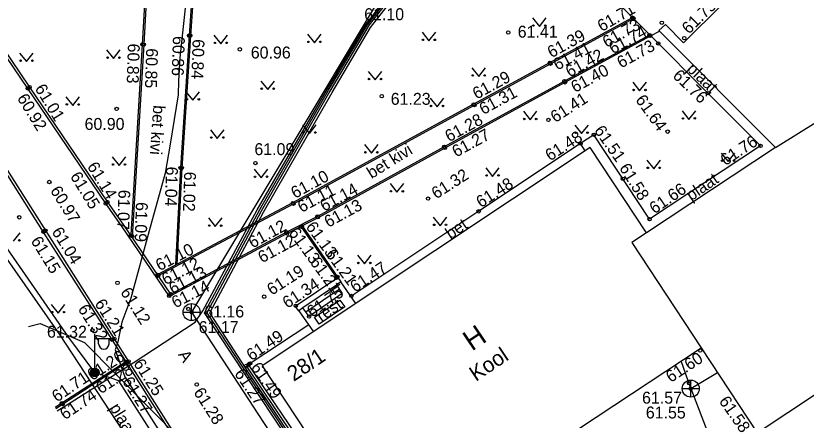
# Model space of a CAD drawing. Extents: x 634915 to 636012, y 6468014 to 6469078.
# Drawn here: x 635221.61 to 635268.02, y 6468508.39 to 6468532.12 of the extents above; entities that cross this region are included whole.
import ezdxf

# ---------------------------------------------------------------- set-up
doc = ezdxf.new("R2010")
doc.units = 0
for name, color, linetype in [('HALJASTUS', 7, 'Continuous'), ('HOONE', 7, 'Continuous'), ('HOONEDET', 7, 'Continuous'), ('KKAEV', 7, 'Continuous'), ('KORGUS-EH2000', 7, 'Continuous'), ('KTRASS', 7, 'Continuous'), ('MOOTPIIR', 7, 'Continuous'), ('MPKAABEL', 7, 'Continuous'), ('POST', 7, 'Continuous'), ('RAJATIS', 7, 'Continuous'), ('SITRASS', 7, 'Continuous'), ('TEE', 7, 'Continuous'), ('TTRASS', 7, 'Continuous'), ('VTRASS', 7, 'Continuous')]:
    doc.layers.add(name, color=color, linetype=linetype)

msp = doc.modelspace()

# ---------------------------------------------------------------- linework, layer by layer
at = {"layer": 'HALJASTUS'}
for p, q in [((635251.947, 6468531.995), (635252.352, 6468531.49)), ((635252.352, 6468531.49), (635252.747, 6468531.995)), ((635245.465, 6468531.159), (635245.87, 6468530.654)), ((635245.87, 6468530.654), (635246.265, 6468531.159)), ((635233.249, 6468530.98), (635233.654, 6468530.475)), ((635233.654, 6468530.475), (635234.049, 6468530.98)), ((635238.745, 6468531.04), (635239.15, 6468530.535)), ((635239.15, 6468530.535), (635239.545, 6468531.04)), ((635221.839, 6468529.934), (635222.244, 6468529.429)), ((635222.244, 6468529.429), (635222.639, 6468529.934)), ((635226.947, 6468530.114), (635227.352, 6468529.609)), ((635227.352, 6468529.609), (635227.747, 6468530.114)), ((635242.299, 6468528.859), (635242.704, 6468528.354)), ((635242.704, 6468528.354), (635243.099, 6468528.859)), ((635248.392, 6468529.068), (635248.797, 6468528.563)), ((635248.797, 6468528.563), (635249.192, 6468529.068)), ((635235.997, 6468528.292), (635236.402, 6468527.787)), ((635236.402, 6468527.787), (635236.797, 6468528.292)), ((635257.834, 6468528.218), (635258.239, 6468527.713)), ((635258.239, 6468527.713), (635258.634, 6468528.218)), ((635224.557, 6468527.366), (635224.962, 6468526.861)), ((635224.962, 6468526.861), (635225.357, 6468527.366)), ((635231.606, 6468527.664), (635232.011, 6468527.159)), ((635232.011, 6468527.159), (635232.406, 6468527.664)), ((635245.943, 6468527.276), (635246.348, 6468526.771)), ((635246.348, 6468526.771), (635246.743, 6468527.276)), ((635251.412, 6468526.515), (635251.817, 6468526.01)), ((635251.817, 6468526.01), (635252.212, 6468526.515)), ((635260.731, 6468526.545), (635261.136, 6468526.04)), ((635261.136, 6468526.04), (635261.531, 6468526.545)), ((635238.446, 6468525.723), (635238.851, 6468525.218)), ((635238.851, 6468525.218), (635239.246, 6468525.723)), ((635254.429, 6468525.709), (635254.834, 6468525.204)), ((635254.834, 6468525.204), (635255.229, 6468525.709)), ((635233.04, 6468525.424), (635233.445, 6468524.919)), ((635233.445, 6468524.919), (635233.84, 6468525.424)), ((635242.09, 6468524.558), (635242.495, 6468524.053)), ((635242.495, 6468524.053), (635242.89, 6468524.558)), ((635227.275, 6468523.841), (635227.68, 6468523.336)), ((635227.68, 6468523.336), (635228.075, 6468523.841)), ((635258.67, 6468523.648), (635259.075, 6468523.143)), ((635259.075, 6468523.143), (635259.47, 6468523.648)), ((635263.031, 6468524.066), (635263.436, 6468523.561)), ((635263.436, 6468523.561), (635263.831, 6468524.066)), ((635249.202, 6468523.2), (635249.607, 6468522.695)), ((635249.607, 6468522.695), (635250.002, 6468523.2)), ((635235.609, 6468523.124), (635236.014, 6468522.619)), ((635236.014, 6468522.619), (635236.409, 6468523.124)), ((635243.586, 6468522.274), (635243.991, 6468521.769)), ((635243.991, 6468521.769), (635244.386, 6468522.274)), ((635232.92, 6468520.257), (635233.325, 6468519.752)), ((635233.325, 6468519.752), (635233.72, 6468520.257)), ((635246.125, 6468520.303), (635246.53, 6468519.798)), ((635246.53, 6468519.798), (635246.925, 6468520.303)), ((635221.475, 6468518.886), (635221.87, 6468519.391)), ((635241.675, 6468518.063), (635242.08, 6468517.558)), ((635242.08, 6468517.558), (635242.475, 6468518.063)), ((635223.698, 6468515.179), (635224.103, 6468514.674)), ((635224.103, 6468514.674), (635224.498, 6468515.179))]:
    msp.add_line(p, q, dxfattribs=at)
for centre, radius in [((635251.999, 6468531.546), 0.0428), ((635252.699, 6468531.546), 0.0452), ((635238.797, 6468530.59), 0.0428), ((635239.497, 6468530.59), 0.0452), ((635245.517, 6468530.709), 0.0428), ((635246.217, 6468530.709), 0.0452), ((635233.301, 6468530.53), 0.0428), ((635234.001, 6468530.53), 0.0452), ((635226.999, 6468529.664), 0.0428), ((635227.699, 6468529.664), 0.0452), ((635221.891, 6468529.485), 0.0428), ((635222.591, 6468529.485), 0.0452), ((635242.351, 6468528.409), 0.0428), ((635243.051, 6468528.409), 0.0452), ((635248.444, 6468528.619), 0.0428), ((635249.144, 6468528.619), 0.0452), ((635236.049, 6468527.842), 0.0428), ((635236.749, 6468527.842), 0.0452), ((635257.886, 6468527.768), 0.0428), ((635258.586, 6468527.768), 0.0452), ((635224.609, 6468526.916), 0.0428), ((635225.309, 6468526.916), 0.0452), ((635231.658, 6468527.215), 0.0428), ((635232.358, 6468527.215), 0.0452), ((635245.995, 6468526.826), 0.0428), ((635246.695, 6468526.826), 0.0452), ((635251.464, 6468526.066), 0.0428), ((635252.164, 6468526.066), 0.0452), ((635260.783, 6468526.096), 0.0428), ((635261.483, 6468526.096), 0.0452), ((635238.498, 6468525.273), 0.0428), ((635239.198, 6468525.273), 0.0452), ((635254.481, 6468525.259), 0.0428), ((635255.181, 6468525.259), 0.0452), ((635233.092, 6468524.975), 0.0428), ((635233.792, 6468524.975), 0.0452), ((635242.142, 6468524.108), 0.0428), ((635242.842, 6468524.108), 0.0452), ((635263.083, 6468523.616), 0.0428), ((635263.783, 6468523.616), 0.0452), ((635227.327, 6468523.392), 0.0428), ((635228.027, 6468523.392), 0.0452), ((635258.722, 6468523.198), 0.0428), ((635259.422, 6468523.198), 0.0452), ((635235.661, 6468522.675), 0.0428), ((635236.361, 6468522.675), 0.0452), ((635249.254, 6468522.75), 0.0428), ((635249.954, 6468522.75), 0.0452), ((635243.638, 6468521.824), 0.0428), ((635244.338, 6468521.824), 0.0452), ((635232.972, 6468519.807), 0.0428), ((635233.672, 6468519.807), 0.0452), ((635246.177, 6468519.853), 0.0428), ((635246.877, 6468519.853), 0.0452), ((635221.822, 6468518.941), 0.0452), ((635241.727, 6468517.613), 0.0428), ((635242.427, 6468517.613), 0.0452), ((635223.75, 6468514.73), 0.0428), ((635224.45, 6468514.73), 0.0452)]:
    msp.add_circle(centre, radius, dxfattribs=at)
at = {"layer": 'HOONE'}
for points in [[(635301.732, 6468569.55), (635298.573, 6468567.505), (635298.889, 6468567.007), (635299.016, 6468567.088), (635310.338, 6468549.999), (635297.393, 6468541.42), (635288.343, 6468535.421), (635276.039, 6468547.804), (635275.708, 6468547.467), (635276.788, 6468546.395), (635272.314, 6468541.963), (635260.809, 6468530.527), (635259.75, 6468531.611), (635259.376, 6468531.265), (635266.225, 6468524.384), (635258.649, 6468519.378), (635255.336, 6468524.393), (635246.22, 6468518.321), (635236.07, 6468511.573), (635243.423, 6468500.476), (635261.857, 6468512.643), (635265.135, 6468507.649), (635297.189, 6468528.897)], [(635238.233, 6468514.805), (635238.024, 6468515.082), (635240.52, 6468516.757), (635240.693, 6468516.5)], [(635241.574, 6468515.232), (635240.693, 6468516.5), (635240.441, 6468516.325), (635240.772, 6468515.82), (635238.831, 6468514.474), (635238.467, 6468514.978), (635238.233, 6468514.805), (635239.093, 6468513.582)]]:
    msp.add_lwpolyline(points, dxfattribs=at)
at = {"layer": 'HOONEDET'}
msp.add_line((635238.637, 6468514.742), (635240.598, 6468516.085), dxfattribs=at)
for points in [[(635266.225, 6468524.384), (635278.617, 6468532.116), (635279.996, 6468529.903), (635288.343, 6468535.421)], [(635259.421, 6468531.219), (635258.892, 6468530.944), (635262.241, 6468527.586), (635265.339, 6468524.482), (635258.824, 6468520.178), (635255.546, 6468525.139), (635254.766, 6468524.62)], [(635255.039, 6468524.195), (635254.766, 6468524.62), (635248.79, 6468520.646), (635241.279, 6468515.656)], [(635258.649, 6468519.378), (635257.787, 6468518.809), (635261.857, 6468512.643)], [(635238.467, 6468514.978), (635238.456, 6468514.993), (635240.436, 6468516.333), (635240.441, 6468516.325)], [(635238.812, 6468513.981), (635235.369, 6468511.717), (635235.274, 6468511.664)]]:
    msp.add_lwpolyline(points, dxfattribs=at)
at = {"layer": 'KKAEV'}
for p, q in [((635231.936, 6468514.229), (635231.936, 6468515.229)), ((635231.436, 6468514.729), (635232.436, 6468514.729)), ((635261.243, 6468509.739), (635261.243, 6468510.739)), ((635260.743, 6468510.239), (635261.743, 6468510.239))]:
    msp.add_line(p, q, dxfattribs=at)
for centre in [(635231.936, 6468514.729), (635261.243, 6468510.239)]:
    msp.add_circle(centre, 0.5, dxfattribs=at)
at = {"layer": 'KORGUS-EH2000'}
for centre in [(635257.816, 6468532.013), (635257.873, 6468531.953), (635259.544, 6468531.711), (635250.526, 6468531.139), (635258.818, 6468530.988), (635231.785, 6468530.954), (635231.851, 6468530.964), (635258.865, 6468530.938), (635260.857, 6468530.806), (635229.052, 6468530.439), (635229.122, 6468530.43), (635234.765, 6468530.153), (635259.334, 6468530.498), (635252.973, 6468529.362), (635253.003, 6468529.31), (635253.819, 6468528.284), (635253.863, 6468528.216), (635222.316, 6468527.856), (635222.422, 6468527.929), (635243.1, 6468527.405), (635262.241, 6468527.586), (635248.497, 6468526.913), (635248.539, 6468526.877), (635227.535, 6468526.657), (635252.886, 6468526.007), (635255.546, 6468525.139), (635259.886, 6468525.321), (635254.766, 6468524.62), (635265.339, 6468524.482), (635246.76, 6468524.43), (635246.802, 6468524.371), (635231.291, 6468523.188), (635231.355, 6468523.188), (635235.683, 6468523.478), (635223.583, 6468522.364), (635257.254, 6468522.554), (635245.822, 6468521.392), (635226.896, 6468521.102), (635226.989, 6468521.182), (635237.887, 6468521.13), (635237.91, 6468521.09), (635239.325, 6468520.342), (635239.346, 6468520.304), (635248.79, 6468520.646), (635221.818, 6468520.293), (635258.824, 6468520.178), (635223.241, 6468519.45), (635223.349, 6468519.512), (635237.505, 6468519.418), (635238.364, 6468519.735), (635238.414, 6468519.765), (635228.378, 6468519.221), (635228.44, 6468519.194), (635237.542, 6468519.34), (635229.936, 6468516.918), (635229.973, 6468516.871), (635240.445, 6468516.746), (635240.493, 6468516.797), (635227.585, 6468516.447), (635230.617, 6468515.683), (635230.708, 6468515.783), (635241.32, 6468515.683), (635236.196, 6468515.636), (635231.739, 6468514.919), (635231.936, 6468514.729), (635238.057, 6468515.104), (635238.831, 6468514.474), (635226.113, 6468513.664), (635227.272, 6468513.109), (635227.397, 6468513.164), (635261.797, 6468512.47), (635228.076, 6468511.82), (635228.109, 6468511.765), (635228.136, 6468511.761), (635228.237, 6468511.837), (635235.15, 6468511.58), (635235.28, 6468511.654), (635235.369, 6468511.717), (635261.142, 6468510.555), (635232.24, 6468510.482), (635261.243, 6468510.239), (635224.316, 6468509.379), (635224.359, 6468509.332)]:
    msp.add_circle(centre, 0.1, dxfattribs=at)
at = {"layer": 'KTRASS'}
for p, q in [((635246.32, 6468538.729), (635231.936, 6468514.729)), ((635231.936, 6468514.729), (635237.726, 6468505.868)), ((635261.243, 6468510.239), (635260.685, 6468511.869)), ((635261.243, 6468510.239), (635262.81, 6468511.19)), ((635261.243, 6468510.239), (635262.576, 6468506.79))]:
    msp.add_line(p, q, dxfattribs=at)
at = {"layer": 'MOOTPIIR'}
msp.add_lwpolyline([(635208.955, 6468533.709), (635214.126, 6468527.797), (635224.178, 6468513.411), (635229.004, 6468506.048), (635232.314, 6468501.814), (635242.296, 6468486.239), (635241.949, 6468482.903), (635241.6, 6468480.239), (635241.712, 6468480.139), (635243.12, 6468477.824), (635243.21, 6468477.744), (635245.094, 6468477.085), (635254.68, 6468474.509), (635256.923, 6468476.252), (635259.622, 6468478.088), (635260.224, 6468479.001), (635261.558, 6468484.98), (635266.815, 6468490.277), (635276.024, 6468498.494)], dxfattribs=at)
at = {"layer": 'MPKAABEL'}
for points in [[(635247.089, 6468480.307), (635227.66, 6468510.691), (635226.25, 6468511.183), (635224.732, 6468513.25), (635222.539, 6468516.408), (635217.145, 6468524.147), (635211.818, 6468531.346), (635208.532, 6468535.733), (635206.913, 6468538.095), (635206.214, 6468540.6), (635207.163, 6468540.982), (635208.191, 6468541.565), (635210.124, 6468542.852), (635213.285, 6468544.95), (635215.572, 6468546.404), (635225.73, 6468552.741), (635230.134, 6468555.96), (635230.676, 6468556.665), (635230.769, 6468557.61)], [(635255.04, 6468473.91), (635255.69, 6468475.97), (635255.6, 6468476.59), (635253.38, 6468479.67), (635250.85, 6468482.87), (635250.7, 6468483.29), (635251.49, 6468488.32), (635251.47, 6468488.71), (635247.78, 6468493.77), (635244.056, 6468498.048), (635242.479, 6468499.896), (635232.683, 6468514.682), (635235.941, 6468520.752), (635239.969, 6468527.762), (635242.26, 6468531.58), (635246.622, 6468537.214), (635251.569, 6468541.095), (635256.084, 6468544.413), (635264.341, 6468551.217), (635265.452, 6468552.094), (635265.708, 6468553.102)], [(635231.747, 6468534.42), (635231.24, 6468529.646), (635231.167, 6468528.306), (635231.142, 6468527.489), (635230.67, 6468524.577), (635230.374, 6468522.88), (635229.443, 6468519.497), (635228.365, 6468515.547), (635227.846, 6468514.134), (635227.606, 6468512.994), (635227.449, 6468512.521), (635228.007, 6468510.929), (635246.783, 6468481.403), (635249.241, 6468480.972), (635249.841, 6468480.224), (635250.783, 6468479.164), (635252.176, 6468477.596), (635254.585, 6468475.096), (635254.669, 6468474.824), (635254.467, 6468474.417)], [(635222.358, 6468513.887), (635223.05, 6468514.06), (635225.64, 6468512.95), (635231.29, 6468507.26), (635238.94, 6468499.19), (635245.78, 6468487.95), (635248.79, 6468479.99), (635249.431, 6468478.422), (635250.43, 6468474.049)]]:
    msp.add_lwpolyline(points, dxfattribs=at)
at = {"layer": 'POST'}
for p, q in [((635226.25, 6468511.433), (635226.25, 6468513.433)), ((635226.25, 6468513.183), (635227.25, 6468513.183)), ((635226.477, 6468512.862), (635226.477, 6468513.183)), ((635227.089, 6468512.862), (635227.089, 6468513.183)), ((635226.25, 6468511.183), (635226.25, 6468511.183))]:
    msp.add_line(p, q, dxfattribs=at)
for radius in [0.25, 0.225, 0.2, 0.175, 0.15, 0.125, 0.1, 0.075, 0.05, 0.025]:
    msp.add_circle((635226.25, 6468511.183), radius, dxfattribs=at)
msp.add_arc((635226.783, 6468512.862), 0.306, 180, 0, dxfattribs=at)
at = {"layer": 'RAJATIS'}
msp.add_lwpolyline([(635239.149, 6468514.443), (635240.64, 6468515.441), (635240.928, 6468515.037), (635239.431, 6468514.022), (635239.149, 6468514.443)], dxfattribs=at)
at = {"layer": 'SITRASS'}
msp.add_lwpolyline([(635224.044, 6468508.941), (635224.87, 6468509.45), (635228.5, 6468511.75), (635232.15, 6468514.14), (635232.594, 6468514.815), (635235.781, 6468520.732), (635239.91, 6468527.841), (635242.176, 6468531.627), (635246.566, 6468537.3), (635251.523, 6468541.168), (635256.049, 6468544.511), (635264.253, 6468551.281), (635265.351, 6468552.136), (635265.621, 6468553.045)], dxfattribs=at)
at = {"layer": 'TEE'}
msp.add_line((635228.115, 6468511.75), (635223.967, 6468509.057), dxfattribs=at)
for points in [[(635288.61, 6468537.734), (635284.69, 6468541.665), (635280.15, 6468546.263), (635275.956, 6468550.451), (635269.789, 6468546.515), (635263.262, 6468542.362), (635257.836, 6468538.91), (635253.658, 6468536.261), (635253.644, 6468536.188), (635256.565, 6468533.286), (635258.892, 6468530.944)], [(635214.987, 6468539.11), (635216.087, 6468539.883), (635219.547, 6468539.41), (635224.884, 6468538.628), (635229.54, 6468537.968), (635229.122, 6468530.43), (635228.437, 6468519.15)], [(635215.03, 6468539.042), (635216.107, 6468539.799), (635219.536, 6468539.331), (635224.873, 6468538.549), (635229.456, 6468537.899), (635229.042, 6468530.435), (635228.364, 6468519.258)], [(635230.637, 6468515.654), (635227.817, 6468519.794), (635226.896, 6468521.102), (635222.316, 6468527.856), (635217.453, 6468535.032), (635215.682, 6468537.719), (635214.86, 6468539.031), (635214.987, 6468539.111)], [(635230.724, 6468515.792), (635227.94, 6468519.879), (635227.019, 6468521.187), (635222.44, 6468527.94), (635217.578, 6468535.115), (635215.808, 6468537.8), (635214.987, 6468539.111)], [(635255.518, 6468534.224), (635255.529, 6468534.303), (635248.682, 6468535.28), (635238.444, 6468536.712), (635232.239, 6468537.589), (635231.785, 6468530.954), (635231.291, 6468523.188), (635230.982, 6468517.498)], [(635255.518, 6468534.224), (635248.671, 6468535.201), (635238.433, 6468536.633), (635232.313, 6468537.498), (635231.865, 6468530.949), (635231.371, 6468523.183), (635231.065, 6468517.542)], [(635214.489, 6468532.485), (635215.435, 6468531.206), (635216.388, 6468529.894), (635217.521, 6468528.336), (635218.246, 6468527.276), (635223.222, 6468519.431), (635227.27, 6468513.084), (635228.11, 6468511.757), (635232.908, 6468504.158), (635237.209, 6468497.353), (635240.352, 6468492.464), (635243.963, 6468486.732), (635243.209, 6468482.103), (635242.618, 6468481.384), (635241.6, 6468480.239)], [(635214.611, 6468532.573), (635215.556, 6468531.295), (635216.509, 6468529.982), (635217.644, 6468528.422), (635218.371, 6468527.359), (635223.349, 6468519.512), (635227.397, 6468513.164), (635228.237, 6468511.837), (635233.035, 6468504.238), (635237.335, 6468497.434), (635240.479, 6468492.545), (635244.12, 6468486.764), (635243.351, 6468482.039), (635242.732, 6468481.286), (635241.712, 6468480.139)], [(635229.94, 6468516.944), (635237.872, 6468521.16), (635248.501, 6468526.947), (635252.965, 6468529.38), (635257.824, 6468532.019), (635257.873, 6468531.953)], [(635229.985, 6468516.877), (635237.91, 6468521.09), (635248.539, 6468526.877), (635253.003, 6468529.31), (635257.873, 6468531.953)], [(635258.856, 6468530.918), (635253.857, 6468528.214), (635246.798, 6468524.36), (635239.362, 6468520.271), (635237.542, 6468519.347), (635230.637, 6468515.654)], [(635258.856, 6468530.918), (635258.818, 6468530.988), (635253.819, 6468528.284), (635246.76, 6468524.43), (635239.325, 6468520.342), (635237.505, 6468519.418), (635230.724, 6468515.792)], [(635238.349, 6468519.757), (635240.464, 6468516.719)], [(635238.421, 6468519.793), (635240.53, 6468516.764), (635240.52, 6468516.757)], [(635228.072, 6468511.817), (635224.316, 6468509.379), (635223.934, 6468509.131)], [(635242.991, 6468500.23), (635242.867, 6468500.146), (635238.724, 6468506.285), (635235.15, 6468511.58), (635235.274, 6468511.664)], [(635242.991, 6468500.23), (635238.848, 6468506.369), (635235.274, 6468511.664)]]:
    msp.add_lwpolyline(points, dxfattribs=at)
at = {"layer": 'TTRASS'}
msp.add_lwpolyline([(635265.786, 6468553.154), (635265.53, 6468552.071), (635265.463, 6468551.967), (635264.391, 6468551.119), (635256.142, 6468544.329), (635251.622, 6468540.99), (635246.696, 6468537.115), (635242.36, 6468531.58), (635240.055, 6468527.701), (635236.025, 6468520.66), (635232.827, 6468514.687), (635235.258, 6468510.996), (635242.61, 6468499.933), (635244.187, 6468498.048), (635253.285, 6468503.704), (635253.801, 6468504.519), (635253.954, 6468506.07), (635253.494, 6468507.123)], dxfattribs=at)
at = {"layer": 'VTRASS'}
msp.add_lwpolyline([(635253.388, 6468507.053), (635253.826, 6468506.05), (635253.679, 6468504.561), (635253.194, 6468503.796), (635244.213, 6468498.213), (635242.711, 6468500.008), (635235.363, 6468511.065), (635233.004, 6468514.695), (635236.159, 6468520.586), (635240.188, 6468527.626), (635242.448, 6468531.437), (635246.803, 6468537.006), (635251.714, 6468540.869), (635256.235, 6468544.209), (635264.486, 6468551), (635265.571, 6468551.859), (635265.878, 6468553.215)], dxfattribs=at)

# ---------------------------------------------------------------- texts
at = {"layer": 'HOONE'}
for s, height, p in [('H', 1.2, (635248.388, 6468512.409)), ('28/1', 0.9, (635237.931, 6468510.632)), ('Kool', 0.9, (635248.624, 6468510.632))]:
    msp.add_text(s, height=height, rotation=33.887, dxfattribs=at).set_placement(p)
at = {"layer": 'HOONEDET'}
for s, rotation, p in [('plaat', 316.2416, (635260.96, 6468528.945)), ('plaat', 34.4733, (635261.267, 6468521.225)), ('bet', 34.4733, (635247.14, 6468518.97))]:
    msp.add_text(s, height=0.7, rotation=rotation, dxfattribs=at).set_placement(p)
at = {"layer": 'KORGUS-EH2000'}
for s, rotation, p in [('61.75', 44.3232, (635261.128, 6468531.008)), ('61.71', 29.7864, (635256.015, 6468531.161)), ('61.73', 29.7864, (635256.311, 6468530.22)), ('61.39', 28.4665, (635253.062, 6468529.626)), ('61.74', 28.5384, (635256.671, 6468529.852)), ('60.86', 268.1849, (635230.842, 6468530.939)), ('60.84', 268.1849, (635231.998, 6468530.755)), ('61.73', 28.5384, (635257.147, 6468529.022)), ('60.83', 268.1849, (635228.199, 6468530.499)), ('60.85', 268.1849, (635229.269, 6468530.221)), ('61.41', 28.4665, (635253.406, 6468528.895)), ('61.42', 28.4665, (635254.132, 6468528.488)), ('61.40', 28.4665, (635254.445, 6468527.584)), ('61.29', 28.4665, (635248.668, 6468527.192)), ('61.76', 315.9981, (635260.135, 6468528.548)), ('61.01', 301.5457, (635222.703, 6468527.855)), ('61.31', 28.4665, (635249.061, 6468526.29)), ('60.92', 301.5457, (635221.664, 6468527.289)), ('61.41', 32.6375, (635253.288, 6468525.821)), ('61.64', 305.5377, (635257.963, 6468527.183)), ('61.28', 28.4665, (635247.051, 6468524.694)), ('61.27', 28.4665, (635247.466, 6468523.799)), ('61.51', 305.1939, (635255.538, 6468525.383)), ('61.48', 32.6375, (635252.98, 6468523.568)), ('61.76', 32.9544, (635263.27, 6468523.29)), ('61.14', 301.5457, (635225.777, 6468523.281)), ('61.04', 268.1849, (635230.438, 6468523.278)), ('61.58', 302.0054, (635257.014, 6468523.197)), ('61.05', 301.5457, (635224.78, 6468522.7)), ('61.02', 268.1849, (635231.502, 6468522.979)), ('61.10', 28.4665, (635238.006, 6468521.372)), ('61.32', 32.6375, (635246.299, 6468521.34)), ('61.14', 28.4665, (635239.713, 6468520.614)), ('61.48', 32.6375, (635248.923, 6468520.826)), ('61.66', 34.3109, (635259.113, 6468520.463)), ('60.97', 301.5457, (635223.61, 6468521.872)), ('61.07', 268.1849, (635227.644, 6468521.917)), ('61.11', 28.4665, (635238.395, 6468520.548)), ('61.13', 28.4665, (635239.958, 6468519.672)), ('61.09', 268.1849, (635228.669, 6468521.196)), ('61.12', 28.4665, (635235.511, 6468518.457)), ('61.13', 306.0002, (635238.606, 6468519.735)), ('61.04', 301.5457, (635223.697, 6468519.453)), ('61.13', 306.0002, (635237.6, 6468519.384)), ('61.15', 301.5457, (635222.469, 6468518.913)), ('61.12', 28.4665, (635236.07, 6468517.588)), ('61.10', 26.8847, (635230.046, 6468517.125)), ('61.21', 306.1075, (635239.774, 6468518.126)), ('61.12', 26.8847, (635230.404, 6468516.302)), ('61.21', 306.1075, (635238.845, 6468517.657)), ('61.47', 33.7883, (635241.534, 6468515.859)), ('61.13', 27.5766, (635230.829, 6468515.753)), ('61.19', 32.7352, (635236.643, 6468515.689)), ('61.34', 33.1785, (635237.558, 6468514.92)), ('61.14', 27.204, (635230.983, 6468514.943)), ('61.75', 34.9194, (635239.006, 6468514.385)), ('61.12', 302.3895, (635227.727, 6468515.905)), ('61.21', 302.3895, (635226.215, 6468515.235)), ('61.32', 302.3895, (635225.23, 6468514.918)), ('61.49', 33.9558, (635235.449, 6468511.842)), ('61.26', 32.8163, (635226.097, 6468510.681)), ('61.60', 33.1297, (635260.066, 6468510.568)), ('61.28', 32.8163, (635226.606, 6468509.901)), ('61.25', 302.3895, (635228.492, 6468511.72)), ('61.49', 304.8335, (635235.378, 6468511.488)), ('61.71', 33.893, (635224.026, 6468509.416)), ('61.27', 304.1403, (635234.417, 6468511.119)), ('61.27', 302.3895, (635227.838, 6468510.669)), ('61.74', 33.893, (635224.499, 6468508.378)), ('61.28', 302.3895, (635232.023, 6468510.03)), ('61.58', 304.9402, (635262.868, 6468509.502))]:
    msp.add_text(s, height=0.7, rotation=rotation, dxfattribs=at).set_placement(p)
for s, p in [('61.10', (635242.069, 6468531.862)), ('61.41', (635251.083, 6468530.838)), ('60.96', (635235.411, 6468529.613)), ('61.23', (635243.627, 6468526.895)), ('60.90', (635225.653, 6468525.423)), ('61.09', (635235.623, 6468523.943)), ('61.16', (635232.677, 6468514.416)), ('61.32', (635223.444, 6468513.229)), ('61.17', (635232.351, 6468513.502)), ('61.57', (635258.383, 6468509.358)), ('61.55', (635258.604, 6468508.489))]:
    msp.add_text(s, height=0.7, dxfattribs=at).set_placement(p)
at = {"layer": 'RAJATIS'}
msp.add_text('rest', height=0.7, rotation=35.8491, dxfattribs=at).set_placement((635239.573, 6468514.116))
at = {"layer": 'TEE'}
for s, rotation, p in [('bet kivi', 265.8995, (635229.692, 6468526.892)), ('bet kivi', 31.8973, (635242.499, 6468522.532)), ('A', 301.5292, (635231.121, 6468512.239)), ('plaat', 301.5292, (635227.098, 6468509.119))]:
    msp.add_text(s, height=0.7, rotation=rotation, dxfattribs=at).set_placement(p)

doc.saveas('drawing.dxf')
